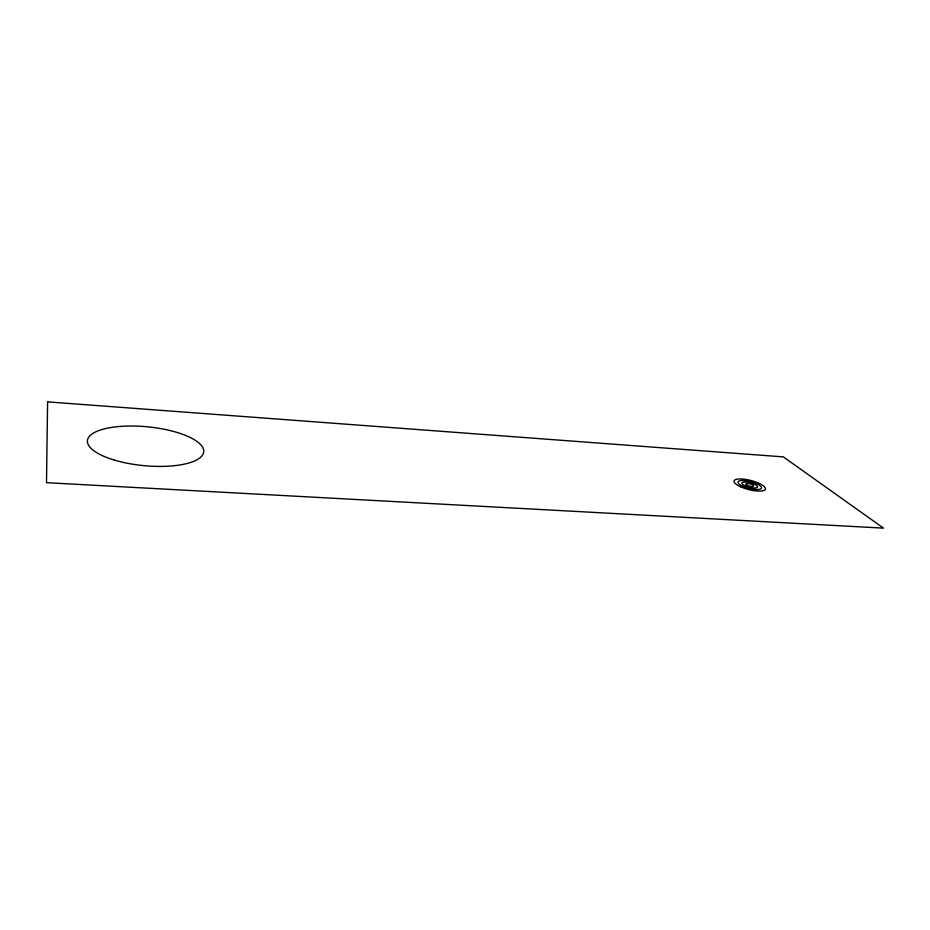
<?xml version="1.0" encoding="UTF-8"?>
<svg xmlns="http://www.w3.org/2000/svg" width="930" height="930" viewBox="0 0 930 930"><rect width="100%" height="100%" fill="white"/><g stroke="black" fill="none" stroke-linecap="round" stroke-linejoin="round"><path stroke-width="1.4" d="M47.593 401.865L46.5 482.682L883.5 528.135L783.339 456.886L47.593 401.865M114.448 460.106A58.439 19.507 5.5 0 0 203.693 452.038A58.439 19.507 5.5 0 0 118.517 426.568A58.439 19.507 5.5 0 0 114.448 460.106M747.336 485.355A4.046 1.163 14.5 0 0 753.637 486.041A4.046 1.163 14.5 0 0 748.232 483.507A4.046 1.163 14.5 0 0 747.336 485.355M744.953 485.762A8.103 2.337 14.5 0 0 757.543 487.122A8.103 2.337 14.5 0 0 746.72 482.042A8.103 2.337 14.5 0 0 744.953 485.762M742.593 486.192A12.148 3.511 14.5 0 0 761.449 488.215A12.148 3.511 14.5 0 0 745.186 480.601A12.148 3.511 14.5 0 0 742.593 486.192M740.268 486.634A16.205 4.673 14.5 0 0 765.367 489.296A16.205 4.673 14.5 0 0 743.64 479.148A16.205 4.673 14.5 0 0 740.268 486.634"/></g></svg>
